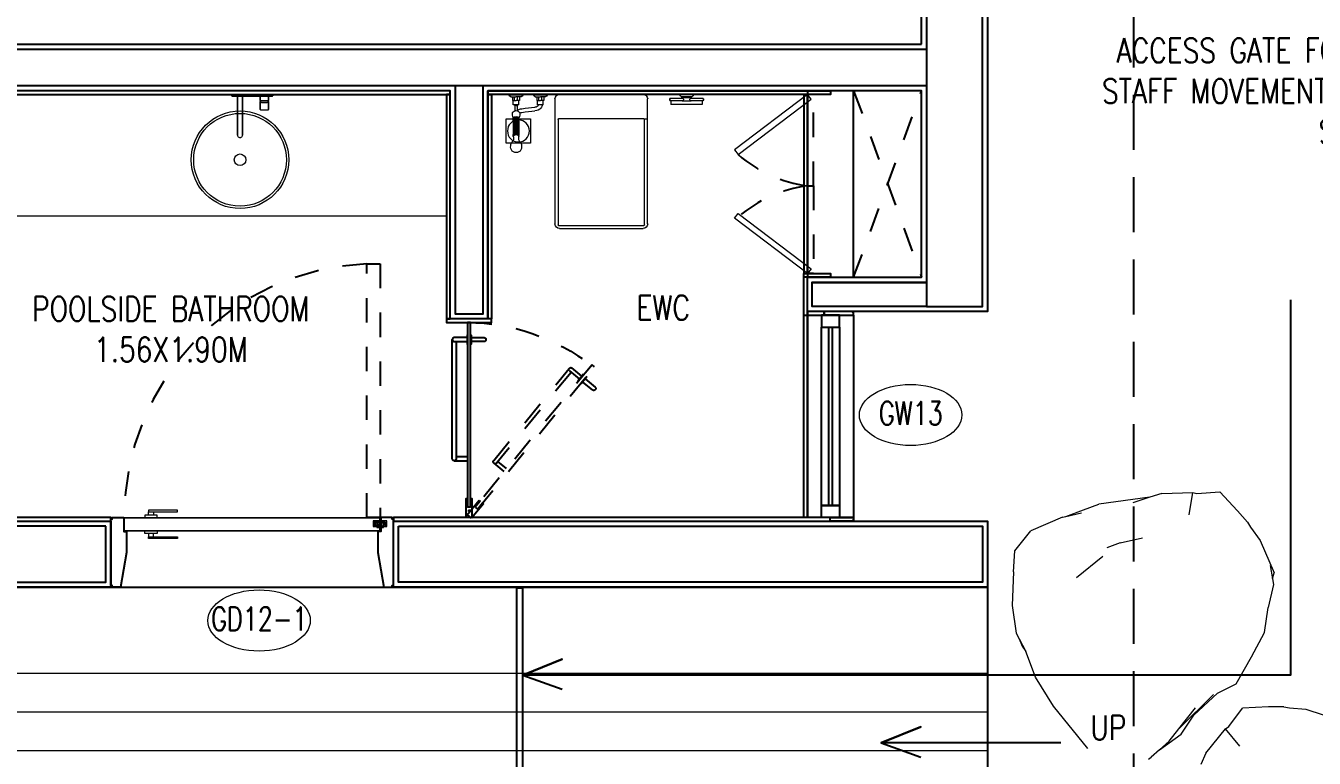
# Model space of a CAD drawing. Header units: metres. Extents: x 42 to 199, y -121 to 268.
# Drawn here: x 125.23 to 130.51, y -59.36 to -56.36 of the extents above; entities that cross this region are included whole.
import ezdxf
from ezdxf.enums import TextEntityAlignment as Align

# ---------------------------------------------------------------- set-up
doc = ezdxf.new("R2010")
doc.units = ezdxf.units.M
doc.header["$LTSCALE"] = 0.3
doc.linetypes.add('HIDDEN', pattern=[0.375, 0.25, -0.125])
doc.layers.get('0').update_dxf_attribs({"color": 8})
for name, color, linetype, lineweight in [('A-DOOR TAGS', 8, 'Continuous', 9), ('A-Furniture', 8, 'Continuous', 0), ('A-Hatch', 8, 'Continuous', 9), ('A-Plumbing Fixtures', 8, 'Continuous', 0), ('DA HOUSE ARCH LAYOUT', 8, 'Continuous', 9), ('ELEVATION 3', 8, 'Continuous', 13)]:
    doc.layers.add(name, color=color, linetype=linetype, lineweight=lineweight)
for name, color, linetype in [('A-DWV', 8, 'Continuous'), ('A-ELEVATION 3', 8, 'Continuous'), ('A-ELEVATION 4', 8, 'Continuous'), ('A-flooring', 8, 'Continuous'), ('A-Glass', 8, 'Continuous'), ('A-Hidden-Above', 8, 'HIDDEN'), ('A-TEXT ARCHITECURAL', 8, 'Continuous'), ('A-Wall-Full', 8, 'Continuous'), ('A-Wall-Plst', 8, 'Continuous')]:
    doc.layers.add(name, color=color, linetype=linetype)
doc.styles.add('ROMANS', font='romans.shx', dxfattribs={"width": 0.8, "height": 0.5})
doc.styles.add('RomanS-Narrow', font='romans.shx', dxfattribs={"width": 0.75})

# ---------------------------------------------------------------- blocks, each defined once
blk = doc.blocks.new('zw$38D5')
at = {"color": 4, "ltscale": 0.5}
for p, q in [((-0.034, 0.2682), (-0.034, 0.2622)), ((-0.034, 0.2682), (-0.0338, 0.2682)), ((-0.034, 0.2622), (-0.034, 0.2682)), ((-0.0338, 0.2682), (-0.0332, 0.2682)), ((-0.0332, 0.2682), (-0.0322, 0.2682)), ((-0.0322, 0.2682), (-0.031, 0.2682)), ((-0.031, 0.2682), (-0.0295, 0.2682)), ((-0.0295, 0.2682), (-0.028, 0.2682)), ((-0.028, 0.2682), (0.05, 0.2682)), ((-0.028, 0.2682), (0.05, 0.2682)), ((0.05, 0.2682), (0.128, 0.2682)), ((0.128, 0.2682), (0.1295, 0.2682)), ((0.1295, 0.2682), (0.131, 0.2682)), ((0.131, 0.2682), (0.1322, 0.2682)), ((0.1322, 0.2682), (0.1332, 0.2682)), ((0.1332, 0.2682), (0.1338, 0.2682)), ((0.1338, 0.2682), (0.134, 0.2682)), ((0.134, 0.2622), (0.134, 0.2682)), ((0.134, 0.2682), (0.134, 0.2622)), ((-0.034, 0.2622), (-0.0337, 0.2615)), ((-0.0337, 0.2615), (-0.033, 0.2612)), ((-0.0337, 0.2615), (-0.0335, 0.2615)), ((-0.0335, 0.2615), (-0.0329, 0.2615)), ((-0.033, 0.2612), (-0.0328, 0.2612)), ((-0.0329, 0.2615), (-0.032, 0.2615)), ((-0.0328, 0.2612), (-0.0323, 0.2612)), ((-0.0323, 0.2612), (-0.0315, 0.2612)), ((-0.032, 0.2615), (-0.0308, 0.2615)), ((-0.0315, 0.2612), (-0.0305, 0.2612)), ((-0.0308, 0.2615), (-0.0295, 0.2615)), ((-0.0305, 0.2612), (-0.0293, 0.2612)), ((-0.0295, 0.2615), (-0.028, 0.2615)), ((-0.0293, 0.2612), (-0.028, 0.2612)), ((-0.028, 0.2615), (0.05, 0.2615)), ((-0.028, 0.2615), (0.05, 0.2615)), ((-0.028, 0.2612), (-0.0135, 0.2612)), ((-0.028, 0.2612), (-0.027, 0.2612)), ((-0.028, 0.2612), (-0.0135, 0.2612)), ((-0.027, 0.2612), (-0.0243, 0.2612)), ((-0.0266, 0.2612), (-0.0256, 0.2612)), ((-0.0256, 0.2612), (-0.023, 0.2612)), ((-0.0243, 0.2612), (-0.0198, 0.2612)), ((-0.023, 0.2612), (-0.0188, 0.2612)), ((-0.0198, 0.2612), (-0.0139, 0.2612)), ((-0.0188, 0.2612), (-0.0135, 0.2612)), ((-0.016, 0.2612), (-0.0154, 0.2612)), ((-0.0154, 0.2612), (-0.0139, 0.2612)), ((-0.0146, 0.2612), (-0.0141, 0.2612)), ((-0.0141, 0.2612), (-0.0135, 0.2612)), ((-0.0139, 0.2612), (-0.0113, 0.2612)), ((-0.0139, 0.2612), (-0.0072, 0.2612)), ((-0.0135, 0.2612), (-0.0122, 0.2608)), ((-0.0122, 0.2608), (-0.0112, 0.26)), ((-0.0113, 0.2612), (-0.008, 0.2612)), ((-0.0112, 0.26), (-0.0107, 0.259)), ((-0.0107, 0.259), (-0.0105, 0.2582)), ((-0.0105, 0.2582), (-0.0105, 0.2577)), ((-0.0105, 0.2577), (-0.0105, 0.2582)), ((-0.0105, 0.1457), (-0.0105, 0.2577)), ((-0.0105, 0.2577), (-0.0105, 0.1457)), ((-0.008, 0.2612), (-0.0041, 0.2612)), ((-0.0072, 0.2612), (0, 0.2612)), ((-0.0041, 0.2612), (0, 0.2612)), ((0, 0.2612), (0.0072, 0.2612)), ((0, 0.2612), (0.0041, 0.2612)), ((0.0041, 0.2612), (0.008, 0.2612)), ((0.0072, 0.2612), (0.0139, 0.2612)), ((0.008, 0.2612), (0.0113, 0.2612)), ((0.0105, 0.2582), (0.0107, 0.259)), ((0.0105, 0.2577), (0.0105, 0.2582)), ((0.0105, 0.2582), (0.0105, 0.2577)), ((0.0105, 0.1457), (0.0105, 0.2577)), ((0.0105, 0.2577), (0.0105, 0.1457)), ((0.0107, 0.259), (0.0112, 0.26)), ((0.0112, 0.26), (0.0122, 0.2608)), ((0.0113, 0.2612), (0.0139, 0.2612)), ((0.0122, 0.2608), (0.0135, 0.2612)), ((0.0135, 0.2612), (0.0188, 0.2612)), ((0.0135, 0.2612), (0.0141, 0.2612)), ((0.0135, 0.2612), (0.05, 0.2612)), ((0.0139, 0.2612), (0.0154, 0.2612)), ((0.0139, 0.2612), (0.0198, 0.2612)), ((0.0141, 0.2612), (0.0146, 0.2612)), ((0.0154, 0.2612), (0.016, 0.2612)), ((0.0188, 0.2612), (0.023, 0.2612)), ((0.0198, 0.2612), (0.0243, 0.2612)), ((0.023, 0.2612), (0.0256, 0.2612)), ((0.0243, 0.2612), (0.027, 0.2612)), ((0.0256, 0.2612), (0.0266, 0.2612)), ((0.027, 0.2612), (0.028, 0.2612)), ((0.05, 0.2615), (0.128, 0.2615)), ((0.05, 0.2612), (0.083, 0.2612)), ((0.072, 0.2612), (0.073, 0.2612)), ((0.073, 0.2612), (0.0757, 0.2612)), ((0.0734, 0.2612), (0.0744, 0.2612)), ((0.0744, 0.2612), (0.077, 0.2612)), ((0.0757, 0.2612), (0.0802, 0.2612)), ((0.077, 0.2612), (0.0812, 0.2612)), ((0.0802, 0.2612), (0.0861, 0.2612)), ((0.0812, 0.2612), (0.083, 0.2612)), ((0.0825, 0.2612), (0.0831, 0.2612)), ((0.0825, 0.2612), (0.083, 0.2612)), ((0.083, 0.2429), (0.083, 0.2612)), ((0.083, 0.2612), (0.083, 0.2429)), ((0.083, 0.2429), (0.0832, 0.2425)), ((0.083, 0.2382), (0.0836, 0.2372)), ((0.083, 0.2382), (0.083, 0.2242)), ((0.083, 0.2382), (0.0836, 0.2382)), ((0.083, 0.2242), (0.083, 0.2382)), ((0.083, 0.2212), (0.083, 0.2242)), ((0.083, 0.2242), (0.083, 0.2212)), ((0.083, 0.2212), (0.083, 0.2078)), ((0.083, 0.2078), (0.083, 0.2212)), ((0.0831, 0.2612), (0.0848, 0.2612)), ((0.0832, 0.2425), (0.0837, 0.2422)), ((0.0832, 0.2425), (0.0838, 0.2425)), ((0.0836, 0.2382), (0.084, 0.2382)), ((0.0836, 0.2372), (0.0853, 0.2363)), ((0.0837, 0.2422), (0.084, 0.2422)), ((0.0838, 0.2425), (0.0855, 0.2425)), ((0.084, 0.2422), (0.0846, 0.2422)), ((0.084, 0.2422), (0.084, 0.2382)), ((0.084, 0.2382), (0.084, 0.2422)), ((0.084, 0.2382), (0.0842, 0.2369)), ((0.0846, 0.2422), (0.0861, 0.2422)), ((0.0848, 0.2612), (0.0876, 0.2612)), ((0.0853, 0.2363), (0.088, 0.2354)), ((0.0855, 0.2425), (0.0881, 0.2425)), ((0.0861, 0.2612), (0.0928, 0.2612)), ((0.0861, 0.2422), (0.0887, 0.2422)), ((0.0876, 0.2612), (0.0912, 0.2612)), ((0.088, 0.2354), (0.0916, 0.2348)), ((0.0881, 0.2425), (0.0916, 0.2425)), ((0.0887, 0.2422), (0.0921, 0.2422)), ((0.0912, 0.2612), (0.0955, 0.2612)), ((0.0916, 0.2425), (0.0957, 0.2425)), ((0.0916, 0.2348), (0.0956, 0.2344)), ((0.0921, 0.2422), (0.0959, 0.2422)), ((0.0928, 0.2612), (0.1, 0.2612)), ((0.0955, 0.2612), (0.1, 0.2612)), ((0.0956, 0.2344), (0.1, 0.2342)), ((0.0957, 0.2425), (0.1, 0.2425)), ((0.0959, 0.2422), (0.1, 0.2422)), ((0.1, 0.2612), (0.1072, 0.2612)), ((0.1, 0.2612), (0.1045, 0.2612)), ((0.1, 0.2425), (0.1043, 0.2425)), ((0.1, 0.2422), (0.1041, 0.2422)), ((0.1, 0.2342), (0.1044, 0.2344)), ((0.1041, 0.2422), (0.1079, 0.2422)), ((0.1043, 0.2425), (0.1083, 0.2425)), ((0.1044, 0.2344), (0.1084, 0.2348)), ((0.1045, 0.2612), (0.1088, 0.2612)), ((0.1072, 0.2612), (0.1139, 0.2612)), ((0.1079, 0.2422), (0.1113, 0.2422)), ((0.1083, 0.2425), (0.1118, 0.2425)), ((0.1084, 0.2348), (0.112, 0.2354)), ((0.1088, 0.2612), (0.1124, 0.2612)), ((0.1113, 0.2422), (0.1139, 0.2422)), ((0.1118, 0.2425), (0.1145, 0.2425)), ((0.112, 0.2354), (0.1147, 0.2363)), ((0.1124, 0.2612), (0.1152, 0.2612)), ((0.1139, 0.2612), (0.1198, 0.2612)), ((0.1139, 0.2422), (0.1154, 0.2422)), ((0.1145, 0.2425), (0.1161, 0.2425)), ((0.1147, 0.2363), (0.1164, 0.2372)), ((0.1152, 0.2612), (0.1169, 0.2612)), ((0.1154, 0.2422), (0.116, 0.2422)), ((0.1158, 0.2369), (0.116, 0.2382)), ((0.116, 0.2422), (0.116, 0.2382)), ((0.116, 0.2422), (0.1162, 0.2422)), ((0.116, 0.2382), (0.116, 0.2422)), ((0.116, 0.2382), (0.1164, 0.2382)), ((0.1161, 0.2425), (0.1167, 0.2425)), ((0.1162, 0.2422), (0.1167, 0.2425)), ((0.1164, 0.2382), (0.117, 0.2382)), ((0.1164, 0.2372), (0.117, 0.2382)), ((0.1167, 0.2425), (0.117, 0.2429)), ((0.1169, 0.2612), (0.1175, 0.2612)), ((0.117, 0.2429), (0.117, 0.2612)), ((0.117, 0.2612), (0.117, 0.2429)), ((0.117, 0.2612), (0.128, 0.2612)), ((0.117, 0.2612), (0.1188, 0.2612)), ((0.117, 0.2612), (0.1175, 0.2612)), ((0.117, 0.2242), (0.117, 0.2382)), ((0.117, 0.2382), (0.117, 0.2242)), ((0.117, 0.2242), (0.117, 0.2078)), ((0.117, 0.2078), (0.117, 0.2242)), ((0.1188, 0.2612), (0.123, 0.2612)), ((0.1198, 0.2612), (0.1243, 0.2612)), ((0.123, 0.2612), (0.1256, 0.2612)), ((0.1243, 0.2612), (0.127, 0.2612)), ((0.1256, 0.2612), (0.1266, 0.2612)), ((0.127, 0.2612), (0.128, 0.2612)), ((0.128, 0.2615), (0.1295, 0.2615)), ((0.128, 0.2612), (0.1293, 0.2612)), ((0.1293, 0.2612), (0.1305, 0.2612)), ((0.1295, 0.2615), (0.1308, 0.2615)), ((0.1305, 0.2612), (0.1315, 0.2612)), ((0.1308, 0.2615), (0.132, 0.2615)), ((0.1315, 0.2612), (0.1323, 0.2612)), ((0.132, 0.2615), (0.1329, 0.2615)), ((0.1323, 0.2612), (0.1328, 0.2612)), ((0.1328, 0.2612), (0.133, 0.2612)), ((0.1329, 0.2615), (0.1335, 0.2615)), ((0.133, 0.2612), (0.1337, 0.2615)), ((0.1335, 0.2615), (0.1337, 0.2615)), ((0.1337, 0.2615), (0.134, 0.2622)), ((0.083, 0.2078), (0.083, 0.2059)), ((0.083, 0.2059), (0.083, 0.2078)), ((0.083, 0.2059), (0.0833, 0.2055)), ((0.0833, 0.2055), (0.0838, 0.2052)), ((0.0838, 0.2052), (0.1, 0.2052)), ((0.1, 0.2052), (0.1162, 0.2052)), ((0.1162, 0.2052), (0.1167, 0.2055)), ((0.1167, 0.2055), (0.117, 0.2059)), ((0.117, 0.2059), (0.117, 0.2078)), ((0.117, 0.2078), (0.117, 0.2059)), ((-0.0105, 0.1414), (-0.0105, 0.1457)), ((-0.0105, 0.1457), (-0.0105, 0.1414)), ((-0.0105, 0.1372), (-0.0105, 0.1414)), ((-0.0105, 0.1414), (-0.0105, 0.1372)), ((-0.0105, 0.1331), (-0.0105, 0.1372)), ((-0.0105, 0.1372), (-0.0105, 0.1331)), ((-0.0105, 0.1331), (-0.0105, 0.1292)), ((-0.0105, 0.1292), (-0.0105, 0.1331)), ((-0.0105, 0.1292), (-0.0105, 0.1257)), ((-0.0105, 0.1257), (-0.0105, 0.1292)), ((-0.0105, 0.1224), (-0.0105, 0.1257)), ((-0.0105, 0.1257), (-0.0105, 0.1224)), ((-0.0105, 0.1196), (-0.0105, 0.1224)), ((-0.0105, 0.1224), (-0.0105, 0.1196)), ((-0.0105, 0.1196), (-0.0105, 0.1172)), ((-0.0105, 0.1172), (-0.0105, 0.1196)), ((-0.0105, 0.1172), (-0.0105, 0.1153)), ((-0.0105, 0.1153), (-0.0105, 0.1172)), ((-0.0105, 0.1153), (-0.0105, 0.1011)), ((-0.0105, 0.1011), (-0.0105, 0.1153)), ((0.0105, 0.1414), (0.0105, 0.1457)), ((0.0105, 0.1457), (0.0105, 0.1414)), ((0.0105, 0.1414), (0.0105, 0.1372)), ((0.0105, 0.1372), (0.0105, 0.1414)), ((0.0105, 0.1372), (0.0105, 0.1331)), ((0.0105, 0.1331), (0.0105, 0.1372)), ((0.0105, 0.1292), (0.0105, 0.1331)), ((0.0105, 0.1331), (0.0105, 0.1292)), ((0.0105, 0.1257), (0.0105, 0.1292)), ((0.0105, 0.1292), (0.0105, 0.1257)), ((0.0105, 0.1224), (0.0105, 0.1257)), ((0.0105, 0.1257), (0.0105, 0.1224)), ((0.0105, 0.1196), (0.0105, 0.1224)), ((0.0105, 0.1224), (0.0105, 0.1196)), ((0.0105, 0.1196), (0.0105, 0.1172)), ((0.0105, 0.1172), (0.0105, 0.1196)), ((0.0105, 0.1172), (0.0105, 0.1153)), ((0.0105, 0.1153), (0.0105, 0.1172)), ((0.0105, 0.1011), (0.0105, 0.1153)), ((0.0105, 0.1153), (0.0105, 0.1011)), ((-0.0105, 0.1011), (-0.0101, 0.0986)), ((-0.0101, 0.0986), (-0.0091, 0.0962)), ((-0.0091, 0.0962), (-0.0074, 0.0942)), ((-0.0074, 0.0942), (-0.0052, 0.0926)), ((-0.0052, 0.0926), (-0.0027, 0.0916)), ((-0.0052, 0.0926), (-0.0027, 0.0916)), ((-0.0027, 0.0916), (0, 0.0912)), ((-0.0027, 0.0916), (0, 0.0912)), ((0, 0.0912), (0.0027, 0.0916)), ((0, 0.0912), (0.0027, 0.0916)), ((0.0027, 0.0916), (0.0052, 0.0926)), ((0.0027, 0.0916), (0.0052, 0.0926)), ((0.0052, 0.0926), (0.0074, 0.0942)), ((0.0074, 0.0942), (0.0091, 0.0962)), ((0.0091, 0.0962), (0.0101, 0.0986)), ((0.0101, 0.0986), (0.0105, 0.1011))]:
    blk.add_line(p, q, dxfattribs=at)
for radius in [0.2, 0.19, 0.0237]:
    blk.add_circle((0, 0), radius, dxfattribs=at)
blk = doc.blocks.new('zw$81B5-flat-1-flat-1-flat-1-flat-1-flat-1-flat-1-flat-1')
at = {"color": 4}
for p, q in [((-0.5618, -0.5486), (-0.5618, -0.0361)), ((-0.5493, -0.4648), (-0.5493, -0.0323)), ((-0.5468, -0.0298), (-0.1968, -0.0298)), ((-0.543, -0.0173), (-0.2005, -0.0173)), ((-0.1943, -0.0323), (-0.1943, -0.4648)), ((-0.1818, -0.0361), (-0.1818, -0.5486)), ((-0.7329, -0.459), (-0.7329, -0.4021)), ((-0.7327, -0.4595), (-0.7327, -0.4024)), ((-0.7322, -0.4604), (-0.7322, -0.403)), ((-0.7314, -0.4615), (-0.7314, -0.4038)), ((-0.7303, -0.4629), (-0.7303, -0.4048)), ((-0.7289, -0.4641), (-0.7289, -0.4057)), ((-0.7272, -0.4651), (-0.7272, -0.4066)), ((-0.7254, -0.4659), (-0.7254, -0.4072)), ((-0.7235, -0.4664), (-0.7235, -0.4077)), ((-0.7215, -0.4666), (-0.7215, -0.4078)), ((-0.7195, -0.4664), (-0.7195, -0.4077)), ((-0.7175, -0.466), (-0.7175, -0.4073)), ((-0.7156, -0.4652), (-0.7156, -0.4067)), ((-0.7139, -0.4642), (-0.7139, -0.4058)), ((-0.7125, -0.4629), (-0.7125, -0.4048)), ((-0.7113, -0.4615), (-0.7113, -0.4038)), ((-0.7103, -0.4601), (-0.7103, -0.4028)), ((-0.7098, -0.459), (-0.7098, -0.4021)), ((-0.7329, -0.4664), (-0.7329, -0.4722)), ((-0.7098, -0.4664), (-0.7098, -0.4722)), ((-0.1968, -0.4673), (-0.5468, -0.4673)), ((-0.1968, -0.4673), (-0.1818, -0.4673)), ((-0.7098, -0.5246), (-0.7336, -0.5246)), ((-0.7336, -0.5246), (-0.7336, -0.5415)), ((-0.7268, -0.5219), (-0.7268, -0.4997)), ((-0.7166, -0.5219), (-0.7166, -0.4999)), ((-0.7098, -0.5246), (-0.7098, -0.5415)), ((-0.6098, -0.5246), (-0.6336, -0.5246)), ((-0.6336, -0.5246), (-0.6336, -0.5415)), ((-0.6098, -0.5246), (-0.6098, -0.5415)), ((0.0415, -0.5256), (-0.0866, -0.5255)), ((-0.0865, -0.5409), (-0.0865, -0.5255)), ((0.0415, -0.5256), (0.0005, -0.5256)), ((0.0415, -0.5409), (0.0415, -0.5255)), ((-0.7513, -0.5673), (-0.7513, -0.5646)), ((-0.7513, -0.5673), (-0.6923, -0.5673)), ((-0.6945, -0.5634), (-0.7491, -0.5634)), ((-0.7433, -0.5572), (-0.7218, -0.5572)), ((-0.7358, -0.5572), (-0.7358, -0.5426)), ((-0.7336, -0.5415), (-0.7217, -0.5415)), ((-0.7277, -0.5415), (-0.7277, -0.5572)), ((-0.7003, -0.5572), (-0.7218, -0.5572)), ((-0.7098, -0.5415), (-0.7217, -0.5415)), ((-0.7158, -0.5415), (-0.7158, -0.5572)), ((-0.7076, -0.5572), (-0.7076, -0.5426)), ((-0.6923, -0.5673), (-0.6923, -0.5646)), ((-0.6513, -0.5673), (-0.6513, -0.5646)), ((-0.6513, -0.5673), (-0.5923, -0.5673)), ((-0.5945, -0.5634), (-0.6491, -0.5634)), ((-0.6433, -0.5572), (-0.6218, -0.5572)), ((-0.6358, -0.5572), (-0.6358, -0.5426)), ((-0.6336, -0.5415), (-0.6217, -0.5415)), ((-0.6277, -0.5415), (-0.6277, -0.5572)), ((-0.6003, -0.5572), (-0.6218, -0.5572)), ((-0.6098, -0.5415), (-0.6217, -0.5415)), ((-0.6158, -0.5415), (-0.6158, -0.5572)), ((-0.6076, -0.5572), (-0.6076, -0.5426)), ((-0.5923, -0.5673), (-0.5923, -0.5646)), ((-0.2005, -0.5673), (-0.543, -0.5673)), ((-0.091, -0.5509), (-0.091, -0.5409)), ((-0.0358, -0.5409), (-0.091, -0.5409)), ((-0.0358, -0.5509), (-0.091, -0.5509)), ((-0.0492, -0.5633), (-0.0492, -0.5673)), ((0.0058, -0.5673), (-0.0492, -0.5673)), ((0.0003, -0.5568), (-0.0437, -0.5568)), ((-0.0017, -0.5528), (-0.0417, -0.5528)), ((-0.0417, -0.5528), (-0.0417, -0.5568)), ((-0.0037, -0.5398), (-0.0397, -0.5398)), ((0.046, -0.5409), (-0.0077, -0.5409)), ((0.046, -0.5509), (-0.0077, -0.5509)), ((-0.0017, -0.5528), (-0.0017, -0.5568)), ((0.0058, -0.5633), (0.0058, -0.5673)), ((0.046, -0.5509), (0.046, -0.5409))]:
    blk.add_line(p, q, dxfattribs=at)
blk.add_lwpolyline([(-0.6618, -0.4673), (-0.6618, -0.3673), (-0.7618, -0.3673), (-0.7618, -0.4673)], close=True, dxfattribs=at)
for points in [[(-0.091, -0.5489), (-0.092, -0.5489), (-0.092, -0.5429), (-0.091, -0.5429)], [(0.046, -0.5489), (0.047, -0.5489), (0.047, -0.5429), (0.046, -0.5429)]]:
    blk.add_lwpolyline(points, dxfattribs=at)
blk.add_circle((-0.7118, -0.4173), 0.045, dxfattribs=at)
for centre, radius, start, end in [((-0.543, -0.0361), 0.0188, 90, 180), ((-0.5468, -0.0323), 0.0025, 90, 180), ((-0.2005, -0.0361), 0.0188, 0, 90), ((-0.1968, -0.0323), 0.0025, 0, 90), ((-0.7213, -0.3507), 0.0225, 359.1351, 180.8649), ((-0.7011, -0.352), 0.0427, 178.7483, 206.4876), ((-0.7414, -0.352), 0.0427, 333.5124, 1.2517), ((-0.7485, -0.3854), 0.017, 16.288, 57.3519), ((-0.7308, -0.3984), 0.0028, 137.3065, 222.6935), ((-0.7317, -0.3956), 0.0015, 143.1441, 216.8559), ((-0.7317, -0.4012), 0.0015, 143.1441, 216.8559), ((-0.7791, -0.3852), 0.0471, 348.3571, 5.6253), ((-0.7213, -0.3897), 0.0126, 203.4368, 336.5632), ((-0.7213, -0.3908), 0.0129, 206.3551, 333.6449), ((-0.7213, -0.3928), 0.0138, 213.1371, 326.8629), ((-0.7213, -0.3932), 0.0146, 217.5398, 322.4602), ((-0.6636, -0.3852), 0.0471, 174.3747, 191.6429), ((-0.6942, -0.3854), 0.017, 122.6481, 163.712), ((-0.711, -0.3956), 0.0015, 323.1441, 36.8559), ((-0.7118, -0.3984), 0.0028, 317.3065, 42.6935), ((-0.711, -0.4012), 0.0015, 323.1441, 36.8559), ((-0.7056, -0.4862), 0.0307, 152.7727, 191.5996), ((-0.7308, -0.4627), 0.0028, 137.3065, 222.6935), ((-0.7317, -0.4599), 0.0015, 143.1441, 216.8559), ((-0.7317, -0.4655), 0.0015, 143.1441, 216.8559), ((-0.7213, -0.454), 0.0126, 203.4368, 336.5632), ((-0.7213, -0.455), 0.0129, 206.3551, 333.6449), ((-0.7213, -0.457), 0.0138, 213.1371, 326.8629), ((-0.7213, -0.4575), 0.0146, 217.5398, 322.4602), ((-0.7213, -0.4589), 0.0176, 229.0147, 310.9853), ((-0.711, -0.4599), 0.0015, 323.1441, 36.8559), ((-0.7118, -0.4627), 0.0028, 317.3065, 42.6935), ((-0.711, -0.4655), 0.0015, 323.1441, 36.8559), ((-0.7369, -0.4862), 0.0307, 348.4004, 27.2273), ((-0.5468, -0.4648), 0.0025, 180, 270), ((-0.1968, -0.4648), 0.0025, 270, 0), ((-0.7213, -0.4839), 0.0167, 210.5106, 329.4894), ((-0.7217, -0.5305), 0.01, 35.7762, 144.2238), ((-0.6932, -0.4637), 0.0448, 238.5932, 263.7686), ((-0.6949, -0.4669), 0.0268, 244.0824, 263.2266), ((-0.5028, 0.9912), 1.4974, 262.5073, 264.5933), ((-0.6006, 0.1115), 0.6274, 261.0603, 266.0403), ((-0.6441, -0.5317), 0.0321, 39.6697, 89.6336), ((-0.6437, -0.5296), 0.0153, 19.0504, 90.6085), ((-0.6386, -0.5265), 0.0245, 4.3011, 38.585), ((-0.7492, -0.5658), 0.00241, 88.0282, 152.0821), ((-0.7368, -0.5693), 0.0138, 118.3436, 154.2104), ((-0.732, -0.5471), 0.00586, 105.9076, 129.9207), ((-0.7114, -0.5471), 0.00586, 50.0793, 74.0924), ((-0.7068, -0.5693), 0.0138, 25.7896, 61.6564), ((-0.6944, -0.5658), 0.00241, 27.9179, 91.9718), ((-0.6492, -0.5658), 0.00241, 88.0282, 152.0821), ((-0.6368, -0.5693), 0.0138, 118.3436, 154.2104), ((-0.632, -0.5471), 0.00586, 105.9076, 129.9207), ((-0.6114, -0.5471), 0.00586, 50.0793, 74.0924), ((-0.6068, -0.5693), 0.0138, 25.7896, 61.6564), ((-0.5944, -0.5658), 0.00241, 27.9179, 91.9718), ((-0.543, -0.5486), 0.0188, 180, 270), ((-0.2005, -0.5486), 0.0188, 270, 0), ((-0.0449, -0.564), 0.00443, 107.7746, 170.8611), ((-0.0475, -0.5562), 0.00383, 289.8198, 350.7712), ((-0.0447, -0.5457), 0.00768, 292.3879, 317.6995), ((-0.0447, -0.5457), 0.00768, 39.5857, 50.1197), ((-0.0442, -0.5459), 0.00975, 329.1554, 30.8446), ((0.0007, -0.5459), 0.00975, 149.1554, 210.8446), ((0.0012, -0.5457), 0.00768, 129.8803, 141.0583), ((0.0012, -0.5457), 0.00768, 222.3005, 247.6121), ((0.004, -0.5562), 0.00383, 189.2288, 250.1802), ((0.0014, -0.564), 0.00443, 9.1389, 72.2254)]:
    blk.add_arc(centre, radius, start, end, dxfattribs=at)
blk = doc.blocks.new('FK_R_BLR_FINAL FLOOR PLANS_24.09.2020$0$Door Legend-flat-46')
at = {"color": 8, "linetype": 'ByBlock'}
blk.add_ellipse((-0.0021, 0.106), major_axis=(0.21, 0.0004), ratio=0.597277, start_param=-3.141592653589793, end_param=3.141592653589793, dxfattribs=at)
blk = doc.blocks.new('zw$13A4')
at = {"layer": 'A-ELEVATION 4', "lineweight": 0, "transparency": 33554508}
for p, q in [((-8.1968, 7.2603), (-8.4055, 7.2323)), ((-8.1968, 7.2603), (-8.2656, 7.2377)), ((-8.1479, 7.2765), (-8.1968, 7.2603)), ((-8.1479, 7.2765), (-8.02, 7.2803)), ((-8.0346, 7.189), (-8.02, 7.2803)), ((-8.02, 7.2803), (-8.0039, 7.2766)), ((-8.0039, 7.2766), (-7.91, 7.2826)), ((-7.8367, 7.2054), (-7.91, 7.2826)), ((-8.5404, 7.1817), (-8.469, 7.2092)), ((-8.5404, 7.1817), (-8.4764, 7.1961)), ((-8.469, 7.2092), (-8.4055, 7.2323)), ((-7.7954, 7.1587), (-7.8367, 7.2054)), ((-8.5544, 7.1786), (-8.6848, 7.1232)), ((-8.5544, 7.1786), (-8.5404, 7.1817)), ((-7.7954, 7.1587), (-7.7835, 7.1384)), ((-7.7835, 7.1384), (-7.7438, 7.0838)), ((-8.7502, 7.0408), (-8.6848, 7.1232)), ((-8.3185, 7.0744), (-8.2264, 7.0938)), ((-7.7438, 7.0838), (-7.6872, 6.9501)), ((-8.7559, 6.9555), (-8.7502, 7.0408)), ((-8.3185, 7.0744), (-8.3726, 7.0526)), ((-8.4971, 6.9321), (-8.3894, 7.0194)), ((-7.7027, 6.9809), (-7.6933, 6.9262)), ((-8.7559, 6.9555), (-8.7613, 6.8162)), ((-7.6933, 6.9262), (-7.6872, 6.9501)), ((-7.6933, 6.9262), (-7.6893, 6.9029)), ((-7.6893, 6.9029), (-7.7112, 6.8081)), ((-8.7613, 6.8162), (-8.7448, 6.7032)), ((-7.7266, 6.7056), (-7.7112, 6.8081)), ((-8.7448, 6.7032), (-8.7325, 6.6804)), ((-8.7325, 6.6804), (-8.7208, 6.6503)), ((-8.7325, 6.6804), (-8.7061, 6.6314)), ((-7.779, 6.6066), (-7.7266, 6.7056)), ((-8.7208, 6.6503), (-8.7052, 6.6289)), ((-8.7052, 6.6289), (-8.7061, 6.6314)), ((-8.665, 6.5234), (-8.7052, 6.6289)), ((-7.8427, 6.4964), (-7.779, 6.6066)), ((-8.5922, 6.4041), (-8.665, 6.5234)), ((-8.0771, 6.3117), (-7.9359, 6.4518)), ((-8.0154, 6.3673), (-7.9186, 6.4576)), ((-7.9186, 6.4576), (-7.8427, 6.4964)), ((-8.4509, 6.2313), (-8.5922, 6.4041)), ((-8.0771, 6.3117), (-8.0096, 6.3974)), ((-7.873, 6.3211), (-7.8162, 6.396)), ((-7.7098, 6.401), (-7.8162, 6.396)), ((-7.6475, 6.4017), (-7.7098, 6.401)), ((-7.6475, 6.4017), (-7.6243, 6.3974)), ((-7.6243, 6.3974), (-7.5571, 6.3917)), ((-8.0685, 6.29), (-8.0154, 6.3673)), ((-7.5571, 6.3917), (-7.4189, 6.3471)), ((-8.1565, 6.2253), (-8.0685, 6.29)), ((-8.1168, 6.2612), (-8.0771, 6.3117)), ((-7.9671, 6.2121), (-7.8864, 6.3113)), ((-7.8864, 6.3113), (-7.873, 6.3211)), ((-7.8268, 6.2406), (-7.8864, 6.3113)), ((-8.1168, 6.2612), (-8.1565, 6.2253)), ((-8.2024, 6.1873), (-8.1905, 6.1945)), ((-8.1565, 6.2253), (-8.1905, 6.1945)), ((-7.9671, 6.2121), (-7.9869, 6.1645))]:
    blk.add_line(p, q, dxfattribs=at)
blk = doc.blocks.new('HANDLE DOOR')
for points in [[(-51814.5, 3550.6), (-51864.5, 3550.6), (-51864.5, 3540.6), (-51814.5, 3540.6)], [(-51948.5, 3519.8), (-51828.5, 3519.8), (-51828.5, 3526.5), (-51948.5, 3526.5)], [(-51828.5, 3526.5), (-51849, 3526.5), (-51849, 3540.6), (-51828.5, 3540.6)]]:
    blk.add_lwpolyline(points, close=True)
blk = doc.blocks.new('A$C46D47869')
for p, q in [((-0.0476, -0.0314), (-0.0625, -0.0354)), ((-0.0569, -0.0419), (-0.0625, -0.0434)), ((-0.0585, -0.0404), (-0.0522, -0.0466)), ((-0.0477, -0.0365), (-0.0523, -0.0407)), ((-0.0382, -0.0478), (-0.0507, -0.0478)), ((-0.046, -0.0437), (-0.0492, -0.0437)), ((-0.0432, -0.0428), (-0.0443, -0.0433)), ((-0.0389, -0.038), (-0.0265, -0.0435)), ((-0.0322, -0.038), (-0.0355, -0.0395)), ((-0.0329, -0.0478), (-0.02, -0.0478)), ((-0.0255, -0.0437), (-0.0215, -0.0437)), ((-0.0235, -0.0314), (-0.0083, -0.0349)), ((-0.0234, -0.0365), (-0.0169, -0.0407)), ((-0.0176, -0.0416), (-0.0185, -0.0425)), ((-0.0108, -0.0404), (-0.017, -0.0466)), ((-0.0123, -0.0419), (-0.0083, -0.043))]:
    blk.add_line(p, q)
for points in [[(-0.05, -0.0211), (-0.05, -0.0254), (-0.064, -0.0254), (-0.064, -0.0495), (-0.0377, -0.0495), (-0.0377, -0.0481)], [(-0.0551, -0.0254), (-0.0551, -0.0278)], [(-0.0377, -0.0386), (-0.0377, -0.0211), (-0.05, -0.0211)], [(-0.0334, -0.0481), (-0.0334, -0.0495), (-0.0063, -0.0495), (-0.0063, -0.0254), (-0.0211, -0.0254), (-0.0211, -0.0211), (-0.0336, -0.0211), (-0.0336, -0.0386)], [(-0.0334, -0.0494), (-0.0286, -0.0485), (-0.0138, -0.0485), (-0.0127, -0.0475)]]:
    blk.add_lwpolyline(points)
for points in [[(-0.0551, -0.0278), (-0.0582, -0.0278, 0.414214), (-0.0625, -0.0321), (-0.0625, -0.0446, 0.414214), (-0.0582, -0.0488), (-0.0377, -0.0488)], [(-0.039, -0.0471), (-0.0464, -0.0396, -0.197214), (-0.0476, -0.0366), (-0.0476, -0.0267)], [(-0.0279, -0.0428), (-0.0247, -0.0396, 0.197214), (-0.0235, -0.0366), (-0.0235, -0.0267)], [(-0.0127, -0.0475), (-0.0126, -0.0475, 0.414214), (-0.0083, -0.0432), (-0.0083, -0.0433), (-0.0083, -0.0334, 0.414214), (-0.0126, -0.0291), (-0.0235, -0.0291)]]:
    blk.add_lwpolyline(points, format="xyb")
for centre, radius in [((-0.0563, -0.0377), 0.0022), ((-0.0431, -0.0267), 0.00253), ((-0.0355, -0.0443), 0.0021), ((-0.028, -0.0267), 0.00253), ((-0.0129, -0.0377), 0.0022)]:
    blk.add_circle(centre, radius)
for centre, radius, start, end in [((-0.0563, -0.0377), 0.00347, 353.2214, 231.5376), ((-0.0472, -0.0384), 0.00562, 176.4423, 249.6801), ((-0.0506, -0.0461), 0.0017, 195.7627, 267.37), ((-0.0431, -0.0267), 0.00451, 324.1002, 180), ((-0.046, -0.0395), 0.00424, 270, 293.9831), ((-0.0377, -0.0338), 0.00436, 125.4186, 253.5606), ((-0.0417, -0.0282), 0.00254, 305.4186, 327.3147), ((-0.036, -0.0319), 0.00424, 144.1002, 147.3147), ((-0.0355, -0.0441), 0.00458, 220.8279, 305.1533), ((-0.028, -0.0267), 0.00451, 0, 215.8998), ((-0.0334, -0.0338), 0.00436, 286.4394, 54.5814), ((-0.0351, -0.0319), 0.00424, 32.6853, 35.8998), ((-0.0294, -0.0282), 0.00254, 212.6853, 234.5814), ((-0.0255, -0.0412), 0.00254, 246.0169, 270), ((-0.0215, -0.0395), 0.00424, 270, 314.8655), ((-0.02, -0.0436), 0.00424, 270, 314.8655), ((-0.0206, -0.0386), 0.00424, 314.8655, 6.7786), ((-0.0129, -0.0377), 0.00347, 308.4624, 186.7786)]:
    blk.add_arc(centre, radius, start, end)
blk = doc.blocks.new('*U142')
at = {"color": 8}
for points in [[(3.1507, -0.025), (3.2007, -0.025), (3.2007, 0.05), (3.1507, 0.05)], [(3.2007, 0.05), (3.2007, -0.025), (3.9307, -0.025), (3.9307, 0.05)], [(3.9807, -0.025), (3.9307, -0.025), (3.9307, 0.05), (3.9807, 0.05)]]:
    blk.add_lwpolyline(points, close=True, dxfattribs=at)
at = {"layer": 'A-Glass', "color": 8}
blk.add_lwpolyline([(3.2007, 0.0195), (3.2007, 0.0055), (3.9307, 0.0055), (3.9307, 0.0195)], close=True, dxfattribs=at)
blk = doc.blocks.new('wfwfg-flat-3')
at = {"color": 0}
for p, q in [((-3486.1541, -600.8019), (-3486.1625, -600.8058)), ((-3486.1625, -600.8058), (-3486.1541, -600.8019)), ((-3486.1564, -600.8081), (-3486.1603, -600.7996)), ((-3486.1603, -600.7996), (-3486.1564, -600.8081))]:
    blk.add_line(p, q, dxfattribs=at)
blk.add_circle((-3486.1583, -600.8038), 0.00264, dxfattribs=at)
blk.add_circle((-3486.1583, -600.8038), 0.00264, dxfattribs=at)
at = {"layer": 'A-ELEVATION 4'}
for points in [[(-3486.0787, -600.9956), (-3486.1166, -601.013), (-3486.1195, -601.0068, 0.471424), (-3486.1304, -601.0028), (-3486.085, -600.982)], [(-3485.9316, -601.4157), (-3486.1195, -601.0068, 1.093401), (-3486.1331, -601.0131), (-3485.9421, -601.4288)], [(-3485.8731, -601.4053), (-3485.8276, -601.3844, 0.900722), (-3485.8339, -601.3708), (-3485.8793, -601.3917)], [(-3485.8874, -601.4119), (-3485.9328, -601.4328, -0.900722), (-3485.9391, -601.4191), (-3485.8936, -601.3982)]]:
    blk.add_lwpolyline(points, format="xyb", dxfattribs=at)
for points in [[(-3485.8815, -601.4198), (-3485.8833, -601.4207), (-3485.8977, -601.3894), (-3485.8959, -601.3886)], [(-3485.8708, -601.4149), (-3485.869, -601.4141), (-3485.8834, -601.3829), (-3485.8852, -601.3837)]]:
    blk.add_lwpolyline(points, dxfattribs=at)
at = {"layer": 'A-Glass'}
blk.add_lwpolyline([(-3486.1787, -600.785), (-3486.1484, -600.851), (-3486.1441, -600.849), (-3486.1571, -600.8207), (-3486.1462, -600.8157), (-3486.1332, -600.844), (-3486.1292, -600.8423), (-3486.1596, -600.7762), (-3486.1787, -600.785)], dxfattribs=at)
blk.add_lwpolyline([(-3485.8613, -601.4644), (-3486.1571, -600.8207), (-3486.1462, -600.8157), (-3485.8504, -601.4594)], close=True, dxfattribs=at)
at = {"layer": 'A-Hidden-Above'}
for points in [[(-3486.1708, -600.7927), (-3486.1054, -600.8245), (-3486.1034, -600.8203), (-3486.1313, -600.8067), (-3486.1262, -600.7961), (-3486.0982, -600.8097), (-3486.0961, -600.8056), (-3486.1615, -600.7738), (-3486.1707, -600.7927)], [(-3485.5383, -601.0952), (-3485.5392, -601.097), (-3485.5701, -601.0819), (-3485.5692, -601.0801)], [(-3485.5331, -601.0846), (-3485.5323, -601.0828), (-3485.5632, -601.0678), (-3485.5641, -601.0695)]]:
    blk.add_lwpolyline(points, dxfattribs=at)
blk.add_lwpolyline([(-3485.4943, -601.1166), (-3486.1313, -600.8067), (-3486.1262, -600.7961), (-3485.4892, -601.106)], close=True, dxfattribs=at)
for points in [[(-3485.9599, -600.8923), (-3485.9781, -600.9299), (-3485.9843, -600.9269, 0.471424), (-3485.9953, -600.9307), (-3485.9734, -600.8858)], [(-3485.5796, -601.1237), (-3485.9843, -600.9269, 1.093401), (-3485.9909, -600.9403), (-3485.5794, -601.1405)], [(-3485.541, -601.0785), (-3485.5191, -601.0336, 0.900722), (-3485.5326, -601.027), (-3485.5545, -601.072)], [(-3485.5479, -601.0927), (-3485.5697, -601.1377, -0.900722), (-3485.5832, -601.1311), (-3485.5614, -601.0862)]]:
    blk.add_lwpolyline(points, format="xyb", dxfattribs=at)
at = {"layer": 'A-Hidden-Above', "ltscale": 0.5, "transparency": 33554559}
blk.add_arc((-3486.2007, -600.7459), 0.7946, 295.2832, 332.3168, dxfattribs=at)
blk = doc.blocks.new('SCREEN')
at = {"layer": 'A-Hidden-Above', "color": 8, "ltscale": 3}
blk.add_lwpolyline([(208.066, -168.9831), (208.066, -172.9831), (217.9362, -172.9834), (217.9362, -163.1829), (229.1209, -163.1836), (229.1209, -162.4331), (229.7213, -162.4331), (229.7204, -153.0491), (209.755, -153.0491)], dxfattribs=at)
blk = doc.blocks.new('DA HOUSE ARCH LAYOUT')
at = {"layer": 'A-Hatch', "transparency": 33554534}
h = blk.add_hatch(dxfattribs=at)
h.set_pattern_fill('ANSI34', color=8, scale=0.05, angle=135)
h.set_pattern_definition([(180, (143.66595, 80.5253), (-8e-16, -0.9525), []), (180, (143.5072, 80.684), (-8e-16, -0.9525), []), (180, (143.34845, 80.8428), (-8e-16, -0.9525), []), (180, (143.1897, 81.0015), (-8e-16, -0.9525), [])])
h.paths.add_polyline_path([(-4.77, -11.6999), (19.35, -11.7), (19.35, -23.43), (32.0283, -23.43), (32.2446, -21.83), (30.3908, -21.83), (30.3908, -21.93), (29.9908, -21.93), (29.9906, -14.136), (29.9906, -15.135, -0.255571), (30.2109, -14.7322), (30.2208, -12.5299), (29.9908, -12.5299), (29.9908, -5.7602, -0.509998), (30.5975, -5.2899, 0.131852), (31.3505, -5.5096, 0.414214), (32.6508, -4.2093, 0.414214), (31.3505, -2.909, 0.124697), (30.7314, -3.0659, -0.546787), (29.9908, -2.7299), (29.9908, 0.6871), (32.0248, 0.6871), (32.0248, 1.9651), (19.7004, 1.9651, -0.764694), (19.2402, 2.1101), (16.7403, 2.1102), (16.74, -8.5299), (-0.255, -8.5299), (-0.255, -11.6998)])
at = {"layer": 'A-DWV', "color": 8, "linetype": 'Continuous'}
for points in [[(28.482, 2.25), (28.482, 2.193), (28.494, 2.193), (28.494, 2.1075), (28.469, 1.965), (28.435, 1.965), (28.435, 1.971), (28.429, 1.971), (28.429, 2.244), (28.435, 2.244), (28.435, 2.25)], [(29.532, 2.195), (28.484, 2.194), (28.484, 2.249), (29.532, 2.25)], [(29.536, 2.25), (29.536, 2.193), (29.524, 2.193), (29.524, 2.1075), (29.549, 1.965), (29.583, 1.965), (29.583, 1.971), (29.589, 1.971), (29.589, 2.244), (29.583, 2.244), (29.583, 2.25)], [(30.1183, 1.96), (30.0933, 1.96), (30.0933, 0.785), (30.1183, 0.785)]]:
    blk.add_lwpolyline(points, close=True, dxfattribs=at)
at = {"layer": 'A-ELEVATION 3', "color": 8}
blk.add_lwpolyline([(31.3799, 2.235), (31.3799, 2.25), (31.4759, 2.25), (31.4759, 2.239), (31.4719, 2.239), (31.4719, 2.235)], close=True, dxfattribs=at)
blk.add_lwpolyline([(16.74, -8.53), (16.7403, 2.1101), (19.2402, 2.11, 0.764694), (19.7004, 1.965), (32.0248, 1.965), (32.0248, 0.675), (30.3908, 0.675), (30.3908, 0.785), (29.9908, 0.785), (29.9908, -2.73, 0.546787)], format="xyb", dxfattribs=at)
at = {"layer": 'A-flooring', "color": 8, "ltscale": 0.25}
for points in [[(29.8209, 4), (27.53, 4), (27.53, 3.985), (29.8209, 3.985)], [(26.23, 2.235), (28.429, 2.235), (28.429, 2.25), (26.23, 2.25)], [(31.3799, 2.25), (29.589, 2.25), (29.589, 2.235), (31.3799, 2.235)]]:
    blk.add_lwpolyline(points, close=True, dxfattribs=at)
at = {"layer": 'A-flooring', "color": 8, "ltscale": 0.25, "transparency": 33554521}
blk.add_lwpolyline([(31.2709, 3.25), (31.2859, 3.25), (31.2859, 3.985), (31.2709, 3.985)], close=True, dxfattribs=at)
at = {"layer": 'A-Furniture', "color": 8}
for points in [[(30.9876, 3.7578), (31.0028, 3.7379), (31.3011, 3.9651), (31.2859, 3.985)], [(30.9876, 3.4772), (31.0028, 3.4971), (31.3011, 3.2699), (31.2859, 3.25)]]:
    blk.add_lwpolyline(points, close=True, dxfattribs=at)
at = {"layer": 'A-Hidden-Above', "color": 8}
for points in [[(31.2859, 3.61), (31.3109, 3.61), (31.3109, 3.985), (31.2859, 3.985)], [(31.2859, 3.61), (31.3109, 3.61), (31.3109, 3.25), (31.2859, 3.25)]]:
    blk.add_lwpolyline(points, close=True, dxfattribs=at)
for centre, start, end in [((31.3545, 4.1393), 228.7667, 262.616), ((31.3545, 3.0807), 97.384, 131.2333)]:
    blk.add_arc(centre, 0.5337, start, end, dxfattribs=at)
at = {"layer": 'A-Plumbing Fixtures', "color": 8}
blk.add_lwpolyline([(27.545, 3.985), (29.8059, 3.985), (29.8059, 3.485), (27.545, 3.485)], close=True, dxfattribs=at)
at = {"layer": 'A-TEXT ARCHITECURAL', "color": 8}
blk.add_lwpolyline([(32.3253, 1.326), (31.589, 1.326), (31.7515, 1.3918), (31.589, 1.326), (31.7515, 1.2679)], dxfattribs=at)
at = {"layer": 'A-Wall-Full', "color": 8, "ltscale": 0.25}
for points in [[(31.7748, 4.02), (26.195, 4.02), (26.195, 4.17), (31.7748, 4.17)], [(28.409, 2.215), (23.465, 2.215), (23.465, 1.985), (28.409, 1.985)], [(29.609, 2.215), (32.0048, 2.215), (32.0048, 1.985), (29.609, 1.985)]]:
    blk.add_lwpolyline(points, close=True, dxfattribs=at)
at = {"layer": 'A-Wall-Plst', "color": 8}
blk.add_line((32.0248, 1.965), (32.0248, 0.675), dxfattribs=at)
blk.add_lwpolyline([(29.589, 2.235), (32.0248, 2.235), (32.0248, 1.965), (29.589, 1.965)], close=True, dxfattribs=at)
at = {"layer": 'ELEVATION 3', "color": 8}
for points in [[(28.43, 2.25), (28.43, 2.245), (28.434, 2.245), (28.434, 2.25), (28.435, 2.25), (28.435, 2.244), (28.429, 2.244), (28.429, 2.25)], [(29.588, 2.25), (29.588, 2.245), (29.584, 2.245), (29.584, 2.25), (29.583, 2.25), (29.583, 2.244), (29.589, 2.244), (29.589, 2.25)], [(28.43, 1.965), (28.43, 1.97), (28.434, 1.97), (28.434, 1.965), (28.435, 1.965), (28.435, 1.971), (28.429, 1.971), (28.429, 1.965)], [(29.588, 1.965), (29.588, 1.97), (29.584, 1.97), (29.584, 1.965), (29.583, 1.965), (29.583, 1.971), (29.589, 1.971), (29.589, 1.965)]]:
    blk.add_lwpolyline(points, close=True, dxfattribs=at)
at = {"layer": 'A-DOOR TAGS', "color": 8}
ref = blk.add_blockref('FK_R_BLR_FINAL FLOOR PLANS_24.09.2020$0$Door Legend-flat-46', (31.7115, 2.5645), dxfattribs=at)
ref.add_attrib('D1', 'GW13', dxfattribs={"layer": '0', "height": 0.096, "style": 'RomanS-Narrow', "width": 0.75}).set_placement((31.7105, 2.6776, 0), align=Align.MIDDLE)
ref = blk.add_blockref('FK_R_BLR_FINAL FLOOR PLANS_24.09.2020$0$Door Legend-flat-46', (29.0393, 1.722), dxfattribs=at)
ref.add_attrib('D1', 'GD12-1', dxfattribs={"layer": '0', "height": 0.096, "style": 'RomanS-Narrow', "width": 0.75}).set_placement((29.0382, 1.8351, 0), align=Align.MIDDLE)
at = {"layer": 'A-ELEVATION 4', "color": 8, "lineweight": 0}
blk.add_blockref('zw$13A4', (40.8872, -4.9273), dxfattribs=at)
at = {"layer": 'A-Plumbing Fixtures', "color": 8}
blk.add_blockref('zw$38D5', (28.959, 3.7168), dxfattribs=at)
at = {"layer": 'A-Plumbing Fixtures', "color": 8, "lineweight": 0, "xscale": -1, "rotation": 180}
blk.add_blockref('zw$81B5-flat-1-flat-1-flat-1-flat-1-flat-1-flat-1-flat-1', (30.8127, 3.4177), dxfattribs=at)
at = {"layer": 'ELEVATION 3', "color": 8}
for name, p, xscale, yscale, zscale, rotation in [('HANDLE DOOR', (-23.246, 5.7931), 0.0009999999999999996, 0.0009999999999999996, 0.0009999999999999996, 180.0082332470338), ('A$C46D47869', (29.4995, 2.1888), 0.9681966061321072, 0.9681966061321072, 0.9681966061321072, 180.0000018973718), ('HANDLE DOOR', (-23.246, -1.3481), -0.0009999999999999996, 0.0009999999999999996, 0.0009999999999999996, 359.9917667529662)]:
    blk.add_blockref(name, p, dxfattribs=dict(at, xscale=xscale, yscale=yscale, zscale=zscale, rotation=rotation))
at = {"layer": 'A-TEXT ARCHITECURAL', "color": 8, "char_height": 0.1, "attachment_point": 1, "style": 'ROMANS', "bg_fill": 2}
for s, insert, width in [('\\pxqc;ACCESS GATE FOR CATERING/ BOH STAFF MOVEMENT FROM UTILITY YARD SIDE', (32.3884, 4.215), 2.221325), ('\\pxqc;POOLSIDE BATHROOM  \\P1.56X1.90M', (27.4838, 3.1558), 2.382929)]:
    blk.add_mtext(s, dxfattribs=dict(at, insert=insert, width=width))
at = {"layer": 'A-TEXT ARCHITECURAL', "color": 8, "insert": (33.5294, 1.4387), "char_height": 0.1, "width": 2.017239, "attachment_point": 3, "style": 'ROMANS'}
blk.add_mtext('\\pxqc;UP', dxfattribs=at)
at = {"layer": 'A-flooring', "color": 8, "ltscale": 0.25}
blk.add_lwpolyline([(29.9759, 4), (31.3809, 4), (31.3809, 3.985), (29.9759, 3.985)], close=True, dxfattribs=at)
at = {"layer": 'A-TEXT ARCHITECURAL', "color": 8, "insert": (29.5035, 3.1606), "char_height": 0.1, "width": 2.382929, "attachment_point": 1, "style": 'ROMANS', "bg_fill": 2}
blk.add_mtext('\\pxqc;EWC', dxfattribs=at)
at = {"layer": 'A-ELEVATION 3', "color": 8, "transparency": 33554559}
blk.add_lwpolyline([(31.2859, 3.235), (31.4759, 3.235), (31.4759, 4), (31.2859, 4)], close=True, dxfattribs=at)
at = {"layer": 'A-ELEVATION 3', "color": 8}
for points in [[(31.4759, 2.25), (31.2859, 2.25), (31.2859, 3.08), (31.4759, 3.08)], [(31.3549, 3.095), (31.3549, 3.08), (31.4759, 3.08), (31.4759, 3.091), (31.4719, 3.091), (31.4719, 3.095)]]:
    blk.add_lwpolyline(points, close=True, dxfattribs=at)
at = {"layer": 'A-flooring', "color": 8, "ltscale": 0.25}
for points in [[(29.8209, 3.065), (29.8209, 3.985), (29.8059, 3.985), (29.8059, 3.065)], [(29.9759, 3.065), (29.9759, 3.985), (29.9909, 3.985), (29.9909, 3.065)], [(31.2859, 3.235), (31.2708, 3.235), (31.2708, 3.08), (31.2859, 3.08)], [(31.2709, 3.25), (31.3809, 3.25), (31.3809, 3.235), (31.2709, 3.235)], [(31.2859, 3.08), (31.3549, 3.08), (31.3549, 3.095), (31.2859, 3.095)], [(29.9909, 3.065), (29.8059, 3.065), (29.8059, 3.05), (29.9909, 3.05)]]:
    blk.add_lwpolyline(points, close=True, dxfattribs=at)
at = {"layer": 'A-flooring', "color": 8, "ltscale": 0.25, "transparency": 33554521}
blk.add_lwpolyline([(31.2859, 2.25), (31.2709, 2.25), (31.2709, 3.08), (31.2859, 3.08)], close=True, dxfattribs=at)
at = {"layer": 'A-Hidden-Above', "color": 8}
for p, q in [((31.4759, 4), (31.7548, 3.235)), ((31.4759, 3.235), (31.7548, 4))]:
    blk.add_line(p, q, dxfattribs=at)
blk.add_lwpolyline([(29.479, 2.25), (29.479, 3.29), (29.534, 3.29), (29.534, 2.25)], close=True, dxfattribs=at)
blk.add_arc((29.523, 2.2519), 1.039, 92.4285, 180.1051, dxfattribs=at)
at = {"layer": 'A-TEXT ARCHITECURAL', "color": 8, "elevation": 0.05}
blk.add_lwpolyline([(33.2674, 3.1429), (33.2674, 1.6043), (30.1183, 1.6043), (30.2808, 1.6701), (30.1183, 1.6043), (30.2808, 1.5462)], dxfattribs=at)
at = {"layer": 'A-Wall-Full', "color": 8, "ltscale": 0.25}
blk.add_lwpolyline([(32.0048, 7.0841), (31.3248, 7.0841), (31.3248, 6.8542), (31.7748, 6.8542), (31.7748, 3.115), (32.0048, 3.115), (32.0048, 7.0841), (32.0048, 7.0841)], dxfattribs=at)
for points in [[(29.9559, 4.02), (29.8409, 4.02), (29.8409, 3.085), (29.9559, 3.085)], [(31.7748, 3.115), (31.3059, 3.115), (31.3059, 3.215), (31.7748, 3.215)]]:
    blk.add_lwpolyline(points, close=True, dxfattribs=at)
at = {"layer": 'A-Wall-Plst', "color": 8}
for points in [[(26.215, 2.235), (28.429, 2.235), (28.429, 1.965), (20.785, 1.965)], [(27.945, 4.19), (31.7548, 4.19)], [(31.7548, 4.19), (31.7548, 6.8342), (31.3048, 6.8342), (31.3048, 7.1041), (32.0248, 7.1041), (32.0248, 3.095), (31.2859, 3.095), (31.2859, 3.235), (31.7548, 3.235), (31.7548, 4), (29.9759, 4), (29.9759, 3.065), (29.8209, 3.065), (29.8209, 4), (27.53, 4), (27.53, 3.065), (27.375, 3.065), (27.375, 4), (26.215, 4)]]:
    blk.add_lwpolyline(points, dxfattribs=at)
at = {"layer": 'A-DWV', "color": 8, "xscale": -1, "rotation": 270}
blk.add_blockref('*U142', (31.3684, -0.9007), dxfattribs=at)
at = {"layer": 'A-Hidden-Above', "color": 8, "ltscale": 0.25}
blk.add_blockref('SCREEN', (-197.0961, 160.4531), dxfattribs=at)
at = {"layer": 'A-Plumbing Fixtures', "color": 8, "xscale": -1.066818847945167, "yscale": 1.066818847945167, "zscale": 1.066818847945167, "rotation": 204.6846429816319}
blk.add_blockref('wfwfg-flat-3', (3676.8224, 973.0819), dxfattribs=at)

msp = doc.modelspace()

# ---------------------------------------------------------------- block references
at = {"layer": 'DA HOUSE ARCH LAYOUT'}
msp.add_blockref('DA HOUSE ARCH LAYOUT', (97.1462, -60.628), dxfattribs=at)

doc.saveas('drawing.dxf')
